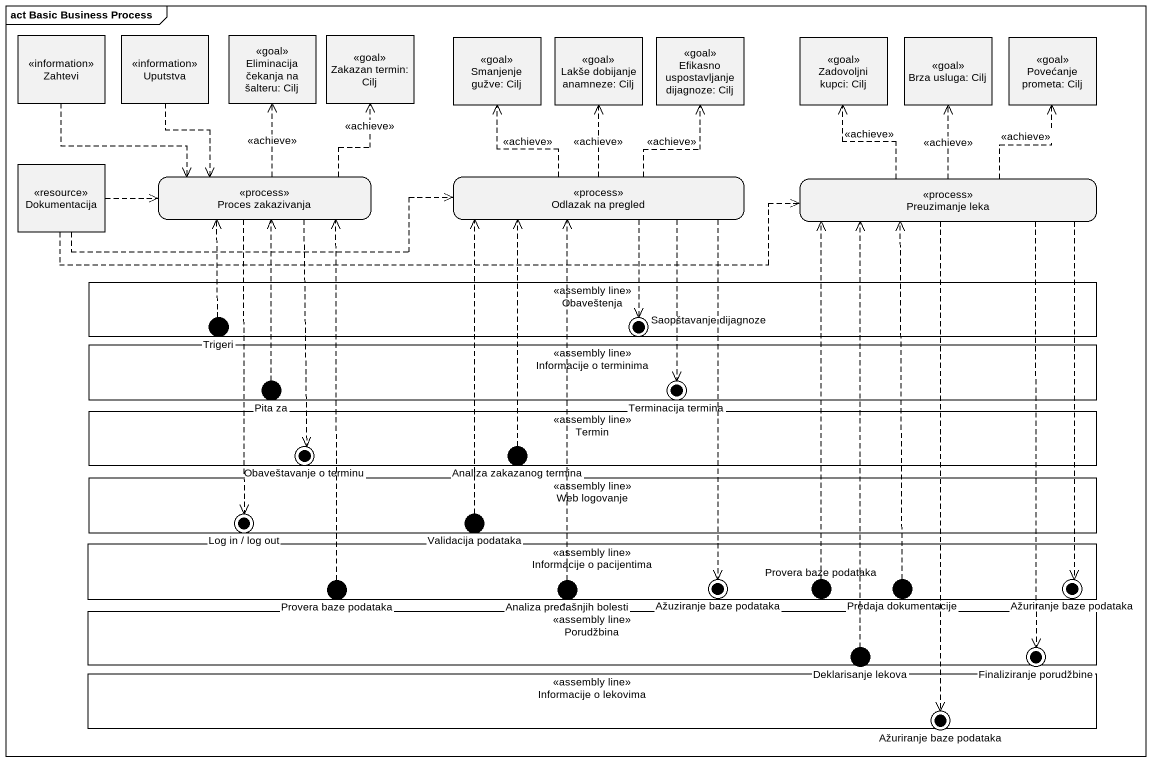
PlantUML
@startuml
mainframe act Basic Business Process
hide empty description
state Zahtevi <<information>>
state Uputstva <<information>>
state "Eliminacija čekanja na šalteru: Cilj" as Eliminacija_čekanja_na <<goal>>
state "Zakazan termin: Cilj" as Zakazan_termin_Cilj <<goal>>
state "Smanjenje gužve: Cilj" as Smanjenje_gužve_Cilj <<goal>>
state "Lakše dobijanje anamneze: Cilj" as Lakše_dobijanje_anamneze <<goal>>
state "Efikasno uspostavljanje dijagnoze: Cilj" as Efikasno_uspostavljanje <<goal>>
state "Zadovoljni kupci: Cilj" as Zadovoljni_kupci_Cilj <<goal>>
state "Brza usluga: Cilj" as Brza_usluga_Cilj <<goal>>
state "Povećanje prometa: Cilj" as Povećanje_prometa_Cilj <<goal>>
state Dokumentacija <<resource>>
state "Proces zakazivanja" as Proces_zakazivanja <<process>>
state "Odlazak na pregled" as Odlazak_na_pregled <<process>>
state "Preuzimanje leka" as Preuzimanje_leka <<process>>
state Obaveštenja <<assembly line>> {
  state Trigeri <<start>>
  state "Saopštavanje dijagnoze" as Saopštavanje_dijagnoze <<end>>
}
state "Informacije o terminima" as Informacije_o_terminima <<assembly line>> {
  state "Pita za" as Pita_za <<start>>
  state "Terminacija termina" as Terminacija_termina <<end>>
}
state Termin <<assembly line>> {
  state "Obaveštavanje o terminu" as Obaveštavanje_o_terminu <<end>>
  state "Analiza zakazanog termina" as Analiza_zakazanog_termina <<start>>
}
state "Web logovanje" as Web_logovanje <<assembly line>> {
  state "Log in / log out" as Log_in_log_out <<end>>
  state "Validacija podataka" as Validacija_podataka <<start>>
}
state "Informacije o pacijentima" as Informacije_o_pacijentima <<assembly line>> {
  state "Provera baze podataka" as Provera_baze_podataka <<start>>
  state "Analiza pređašnjih bolesti" as Analiza_pređašnjih_bolesti <<start>>
  state "Ažuziranje baze podataka" as Ažuziranje_baze_podataka <<end>>
  state "Provera baze podataka" as Provera_baze_podataka_2 <<start>>
  state "Predaja dokumentacije" as Predaja_dokumentacije <<start>>
  state "Ažuriranje baze podataka" as Ažuriranje_baze_podataka <<end>>
}
state Porudžbina <<assembly line>> {
  state "Deklarisanje lekova" as Deklarisanje_lekova <<start>>
  state "Finaliziranje porudžbine" as Finaliziranje_porudžbine <<end>>
}
state "Informacije o lekovima" as Informacije_o_lekovima <<assembly line>> {
  state "Ažuriranje baze podataka" as Ažuriranje_baze_podataka_2 <<end>>
}
Zahtevi -[dashed]-> Proces_zakazivanja
Uputstva -[dashed]-> Proces_zakazivanja
Dokumentacija -right[dashed]-> Proces_zakazivanja
Dokumentacija -right[dashed]-> Odlazak_na_pregled
Dokumentacija -right[dashed]-> Preuzimanje_leka
Proces_zakazivanja -up[dashed]-> Eliminacija_čekanja_na : <<achieve>>
Proces_zakazivanja -up[dashed]-> Zakazan_termin_Cilj : <<achieve>>
Proces_zakazivanja -[dashed]-> Obaveštavanje_o_terminu
Proces_zakazivanja -[dashed]-> Log_in_log_out
Odlazak_na_pregled -up[dashed]-> Smanjenje_gužve_Cilj : <<achieve>>
Odlazak_na_pregled -up[dashed]-> Lakše_dobijanje_anamneze : <<achieve>>
Odlazak_na_pregled -up[dashed]-> Efikasno_uspostavljanje : <<achieve>>
Odlazak_na_pregled -[dashed]-> Saopštavanje_dijagnoze
Odlazak_na_pregled -[dashed]-> Terminacija_termina
Odlazak_na_pregled -[dashed]-> Ažuziranje_baze_podataka
Preuzimanje_leka -up[dashed]-> Zadovoljni_kupci_Cilj : <<achieve>>
Preuzimanje_leka -up[dashed]-> Brza_usluga_Cilj : <<achieve>>
Preuzimanje_leka -up[dashed]-> Povećanje_prometa_Cilj : <<achieve>>
Preuzimanje_leka -[dashed]-> Ažuriranje_baze_podataka
Preuzimanje_leka -[dashed]-> Finaliziranje_porudžbine
Preuzimanje_leka -[dashed]-> Ažuriranje_baze_podataka_2
Trigeri -up[dashed]-> Proces_zakazivanja
Pita_za -up[dashed]-> Proces_zakazivanja
Analiza_zakazanog_termina -up[dashed]-> Odlazak_na_pregled
Validacija_podataka -up[dashed]-> Odlazak_na_pregled
Provera_baze_podataka -up[dashed]-> Proces_zakazivanja
Analiza_pređašnjih_bolesti -up[dashed]-> Odlazak_na_pregled
Provera_baze_podataka_2 -up[dashed]-> Preuzimanje_leka
Predaja_dokumentacije -up[dashed]-> Preuzimanje_leka
Deklarisanje_lekova -up[dashed]-> Preuzimanje_leka
@enduml
